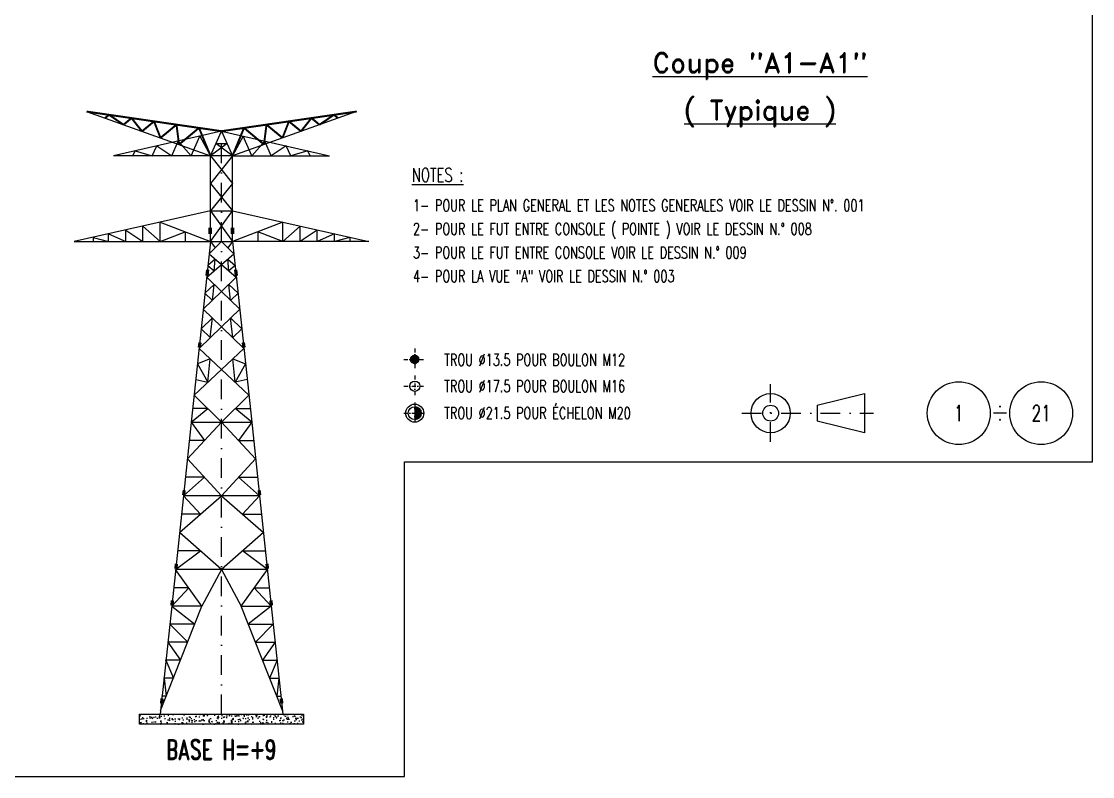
# Model space of a CAD drawing. Header units: feet. Extents: x 261 to 12426, y 75 to 8685.
# Drawn here: x 8340 to 12426, y 75 to 2954 of the extents above; entities that cross this region are included whole.
import ezdxf
from ezdxf.enums import TextEntityAlignment as Align

# ---------------------------------------------------------------- set-up
doc = ezdxf.new("R2010")
doc.units = ezdxf.units.FT
doc.header["$LTSCALE"] = 150
doc.header["$MEASUREMENT"] = 0
doc.linetypes.add('DASHDOT', pattern=[1, 0.5, -0.25, 0, -0.25])
doc.layers.get('0').update_dxf_attribs({"linetype": 'CONTINUOUS'})
for name, color, linetype in [('BOLLINI_1', 7, 'CONTINUOUS'), ('LM', 7, 'CONTINUOUS'), ('LS', 7, 'CONTINUOUS'), ('MZ', 6, 'DASHDOT'), ('NOTATION', 2, 'CONTINUOUS')]:
    doc.layers.add(name, color=color, linetype=linetype)
doc.styles.add('RD', font='ROMAND8.SHX', dxfattribs={"width": 0.7})
doc.styles.add('RQL', font='ROMANS8.SHX', dxfattribs={"width": 0.7})
doc.styles.add('RS', font='ROMANS8.shx', dxfattribs={"width": 0.7})

# ---------------------------------------------------------------- blocks, each defined once
blk = doc.blocks.new('xxx')
blk.add_circle((0, 0), 8)
at = {"color": 3, "style": 'RQL', "width": 0.7}
blk.add_attdef('POS', text='', height=4, dxfattribs=at).set_placement((0, 0), align=Align.MIDDLE)
at = {"style": 'RQL', "width": 0.7, "flags": 1}
for tag, p in [('POS1', (-0.39, -5.42)), ('TIPO', (-0.39, -8.66))]:
    blk.add_attdef(tag, p, '', height=2, dxfattribs=at)
blk = doc.blocks.new('12')
at = {"color": 0}
for p, q in [((-1, 0.06), (-0.06, 1)), ((-1, 0.01), (-0.01, 1)), ((-1, -0.03), (0.03, 1)), ((-1, -0.07), (0.07, 1)), ((0.09, -1), (-1, 0.09)), ((0.05, -1), (-1, 0.05)), ((0, -1), (-1, 0)), ((-0.99, 0.16), (-0.16, 0.99)), ((-0.99, 0.11), (-0.11, 0.99)), ((-0.99, -0.11), (0.11, 0.99)), ((-0.99, -0.15), (0.15, 0.99)), ((0.17, -0.99), (-0.99, 0.17)), ((0.13, -0.99), (-0.99, 0.13)), ((-0.98, 0.22), (-0.22, 0.98)), ((-0.98, -0.19), (0.19, 0.98)), ((0.21, -0.98), (-0.98, 0.21)), ((-0.97, -0.23), (0.23, 0.97)), ((0.24, -0.97), (-0.97, 0.24)), ((-0.96, 0.28), (-0.28, 0.96)), ((-0.96, -0.27), (0.27, 0.96)), ((0.28, -0.96), (-0.96, 0.28)), ((-0.95, -0.3), (0.3, 0.95)), ((0.31, -0.95), (-0.95, 0.31)), ((-0.94, 0.34), (-0.34, 0.94)), ((-0.94, -0.33), (0.33, 0.94)), ((0.35, -0.94), (-0.94, 0.35)), ((-0.93, -0.37), (0.37, 0.93)), ((0.38, -0.93), (-0.93, 0.38)), ((-0.92, -0.4), (0.4, 0.92)), ((-0.91, 0.42), (-0.42, 0.91)), ((0.41, -0.91), (-0.91, 0.41)), ((-0.9, -0.43), (0.43, 0.9)), ((0.44, -0.9), (-0.9, 0.44)), ((-0.89, -0.46), (0.46, 0.89)), ((0.47, -0.88), (-0.88, 0.47)), ((-0.87, -0.49), (0.49, 0.87)), ((0.5, -0.87), (-0.87, 0.5)), ((-0.86, 0.52), (-0.52, 0.86)), ((-0.86, -0.52), (0.52, 0.86)), ((0.53, -0.85), (-0.85, 0.53)), ((-0.84, -0.54), (0.54, 0.84)), ((0.55, -0.83), (-0.83, 0.55)), ((-0.82, -0.57), (0.57, 0.82)), ((0.58, -0.81), (-0.81, 0.58)), ((-0.8, -0.6), (0.6, 0.8)), ((0.61, -0.79), (-0.79, 0.61)), ((-0.78, -0.62), (0.62, 0.78)), ((0.63, -0.78), (-0.78, 0.63)), ((-0.76, -0.65), (0.65, 0.76)), ((0.66, -0.75), (-0.75, 0.66)), ((-0.74, -0.67), (0.67, 0.74)), ((0.68, -0.73), (-0.73, 0.68)), ((-0.72, -0.69), (0.69, 0.72)), ((0.7, -0.71), (-0.71, 0.7)), ((-0.7, -0.72), (0.72, 0.7)), ((0.73, -0.69), (-0.69, 0.73)), ((0.75, -0.67), (-0.67, 0.75)), ((-0.67, -0.74), (0.74, 0.67)), ((-0.65, -0.76), (0.76, 0.65)), ((0.77, -0.64), (-0.64, 0.77)), ((-0.63, -0.78), (0.78, 0.63)), ((0.79, -0.62), (-0.62, 0.79)), ((-0.6, -0.8), (0.8, 0.6)), ((0.81, -0.59), (-0.59, 0.81)), ((-0.57, -0.82), (0.82, 0.57)), ((0.83, -0.56), (-0.56, 0.83)), ((-0.55, -0.84), (0.84, 0.55)), ((0.84, -0.54), (-0.54, 0.84)), ((-0.52, -0.85), (0.85, 0.52)), ((0.86, -0.51), (-0.51, 0.86)), ((-0.49, -0.87), (0.87, 0.49)), ((0.88, -0.48), (-0.48, 0.88)), ((-0.46, -0.89), (0.89, 0.46)), ((0.89, -0.45), (-0.45, 0.89)), ((-0.43, -0.9), (0.9, 0.43)), ((0.91, -0.42), (-0.42, 0.91)), ((-0.4, -0.92), (0.92, 0.4)), ((0.92, -0.39), (-0.39, 0.92)), ((-0.37, -0.93), (0.93, 0.37)), ((0.93, -0.36), (-0.36, 0.93)), ((-0.34, -0.94), (0.94, 0.34)), ((0.95, -0.33), (-0.33, 0.95)), ((-0.3, -0.95), (0.95, 0.3)), ((0.96, -0.29), (-0.29, 0.96)), ((-0.27, -0.96), (0.96, 0.27)), ((0.97, -0.26), (-0.26, 0.97)), ((-0.23, -0.97), (0.97, 0.23)), ((0.98, -0.22), (-0.22, 0.98)), ((-0.2, -0.98), (0.98, 0.2)), ((0.98, -0.18), (-0.18, 0.98)), ((-0.16, -0.99), (0.99, 0.16)), ((0.99, -0.14), (-0.14, 0.99)), ((-0.12, -0.99), (0.99, 0.12)), ((0.99, -0.1), (-0.1, 0.99)), ((-0.08, -1), (1, 0.08)), ((1, -0.06), (-0.06, 1)), ((-0.04, -1), (1, 0.04)), ((1, -0.02), (-0.02, 1)), ((1, 0.02), (0.02, 1)), ((1, 0.07), (0.07, 1)), ((0.99, 0.12), (0.12, 0.99)), ((0.98, 0.17), (0.17, 0.98)), ((0.97, 0.23), (0.23, 0.97)), ((0.96, 0.29), (0.29, 0.96)), ((0.93, 0.36), (0.36, 0.93)), ((0.9, 0.44), (0.44, 0.9)), ((0.84, 0.55), (0.55, 0.84)), ((-0.04, -1), (-1, -0.04)), ((-0.09, -1), (-1, -0.09)), ((-0.14, -0.99), (-0.99, -0.14)), ((-0.2, -0.98), (-0.98, -0.2)), ((-0.25, -0.97), (-0.97, -0.25)), ((-0.32, -0.95), (-0.95, -0.32)), ((-0.39, -0.92), (-0.92, -0.39)), ((-0.48, -0.88), (-0.88, -0.48)), ((-0.6, -0.8), (-0.8, -0.6)), ((0.01, -1), (1, -0.01)), ((0.05, -1), (1, -0.05)), ((0.1, -0.99), (0.99, -0.1)), ((0.15, -0.99), (0.99, -0.15)), ((0.21, -0.98), (0.98, -0.21)), ((0.27, -0.96), (0.96, -0.27)), ((0.33, -0.94), (0.94, -0.33)), ((0.41, -0.91), (0.91, -0.41)), ((0.5, -0.87), (0.87, -0.5)), ((0.66, -0.75), (0.75, -0.66))]:
    blk.add_line(p, q, dxfattribs=at)
blk.add_circle((0, 0), 1)
blk = doc.blocks.new('16')
blk.add_circle((0, 0), 1)
blk = doc.blocks.new('20')
at = {"color": 0}
for p, q in [((0, 0.98), (0.02, 1)), ((0, 0.94), (0.06, 1)), ((1, -0.01), (0, 0.99)), ((0, 0.89), (0.1, 0.99)), ((0, 0.85), (0.14, 0.99)), ((0, 0.8), (0.18, 0.98)), ((0, 0.76), (0.22, 0.98)), ((0, 0.71), (0.25, 0.97)), ((0, 0.67), (0.29, 0.96)), ((1, -0.05), (0, 0.95)), ((0, 0.62), (0.32, 0.95)), ((0, 0.58), (0.36, 0.93)), ((0, 0.53), (0.39, 0.92)), ((0, 0.49), (0.42, 0.91)), ((1, -0.09), (0, 0.9)), ((0, 0.44), (0.45, 0.89)), ((0, 0.4), (0.48, 0.88)), ((0.99, -0.13), (0, 0.86)), ((0, 0.35), (0.51, 0.86)), ((0, 0.31), (0.54, 0.84)), ((0, 0.26), (0.56, 0.83)), ((0.99, -0.17), (0, 0.81)), ((0, 0.22), (0.59, 0.81)), ((0, 0.17), (0.61, 0.79)), ((0.98, -0.21), (0, 0.77)), ((0, 0.13), (0.64, 0.77)), ((0, 0.08), (0.66, 0.75)), ((0, 0.04), (0.69, 0.73)), ((0.97, -0.25), (0, 0.72)), ((0, -0.01), (0.71, 0.7)), ((0.96, -0.28), (0, 0.68)), ((0, -0.05), (0.73, 0.68)), ((0, -0.1), (0.75, 0.66)), ((0.95, -0.32), (0, 0.63)), ((0, -0.14), (0.77, 0.63)), ((0, -0.19), (0.79, 0.61)), ((0.94, -0.35), (0, 0.59)), ((0, -0.23), (0.81, 0.58)), ((0, -0.28), (0.83, 0.56)), ((0.92, -0.38), (0, 0.54)), ((0, -0.32), (0.85, 0.53)), ((0.91, -0.41), (0, 0.5)), ((0, -0.36), (0.87, 0.5)), ((0, -0.41), (0.88, 0.47)), ((0.9, -0.44), (0, 0.45)), ((0, -0.45), (0.9, 0.44)), ((0.88, -0.47), (0, 0.41)), ((0, -0.5), (0.91, 0.41)), ((0, -0.54), (0.92, 0.38)), ((0.87, -0.5), (0, 0.36)), ((0, -0.59), (0.94, 0.35)), ((0.85, -0.53), (0, 0.32)), ((0, -0.63), (0.95, 0.31)), ((0, -0.68), (0.96, 0.28)), ((0.83, -0.56), (0, 0.27)), ((0, -0.72), (0.97, 0.25)), ((0.81, -0.58), (0, 0.23)), ((0, -0.77), (0.98, 0.21)), ((0.79, -0.61), (0, 0.18)), ((0, -0.81), (0.99, 0.17)), ((0.77, -0.63), (0, 0.14)), ((0, -0.86), (0.99, 0.13)), ((0.75, -0.66), (0, 0.09)), ((0, -0.9), (1, 0.09)), ((0.73, -0.68), (0, 0.05)), ((0, -0.95), (1, 0.05)), ((0.71, -0.7), (0, 0.01)), ((0, -0.99), (1, 0.01)), ((1, 0.04), (0.04, 1)), ((1, 0.09), (0.09, 1)), ((0.99, 0.14), (0.14, 0.99)), ((0.98, 0.19), (0.19, 0.98)), ((0.97, 0.25), (0.25, 0.97)), ((0.95, 0.31), (0.31, 0.95)), ((0.92, 0.38), (0.38, 0.92)), ((0.88, 0.47), (0.47, 0.88)), ((0.81, 0.59), (0.59, 0.81)), ((0.69, -0.73), (0, -0.04)), ((0.66, -0.75), (0, -0.08)), ((0.64, -0.77), (0, -0.13)), ((0.61, -0.79), (0, -0.17)), ((0.59, -0.81), (0, -0.22)), ((0.56, -0.83), (0, -0.26)), ((0.54, -0.84), (0, -0.31)), ((0.51, -0.86), (0, -0.35)), ((0.48, -0.88), (0, -0.4)), ((0.45, -0.89), (0, -0.44)), ((0.42, -0.91), (0, -0.49)), ((0.39, -0.92), (0, -0.53)), ((0.36, -0.93), (0, -0.58)), ((0.32, -0.95), (0, -0.62)), ((0.29, -0.96), (0, -0.67)), ((0.25, -0.97), (0, -0.71)), ((0.22, -0.98), (0, -0.76)), ((0.18, -0.98), (0, -0.8)), ((0.14, -0.99), (0, -0.85)), ((0.1, -0.99), (0, -0.89)), ((0.04, -1), (1, -0.04)), ((0.09, -1), (1, -0.09)), ((0.14, -0.99), (0.99, -0.14)), ((0.19, -0.98), (0.98, -0.19)), ((0.25, -0.97), (0.97, -0.25)), ((0.31, -0.95), (0.95, -0.31)), ((0.38, -0.92), (0.92, -0.38)), ((0.47, -0.88), (0.88, -0.47)), ((0.59, -0.81), (0.81, -0.59))]:
    blk.add_line(p, q, dxfattribs=at)
blk.add_line((0, 1), (0, -1))
blk.add_circle((0, 0), 1)

msp = doc.modelspace()

# ---------------------------------------------------------------- hatches: boundary and pattern name
at = {"layer": 'LS'}
h = msp.add_hatch(dxfattribs=at)
h.set_pattern_fill('AR-CONC', color=3, scale=5.265057, style=0)
h.set_pattern_definition([(50, (-7577.186, -3015.81), (37.764156, -3.303936), [3.94879, -43.43672]), (355, (-7577.186, -3015.81), (-7.30534, 39.60334), [3.15903, -34.749375]), (100.4514, (-7574.04, -3016.086), (30.45885, 36.29938), [3.35596, -36.91553]), (46.1842, (-7577.186, -3005.28), (56.19085, -8.71467), [5.92319, -65.15508]), (96.6356, (-7572.504, -3006.007), (49.21052, 51.28786), [5.03394, -55.37329]), (351.1842, (-7577.186, -3005.28), (49.21048, 51.2879), [4.73855, -52.12406]), (21, (-7571.92, -3007.914), (31.427495, -21.198113), [3.94879, -43.43672]), (326, (-7571.92, -3007.914), (12.81069, 38.17956), [3.15903, -34.749375]), (71.4514, (-7569.302, -3009.68), (44.2382, 16.981414), [3.35596, -36.91553]), (37.5, (-7577.186, -3015.811), (0.640223, 17.527051), [0, -34.32817, 0, -35.27588, 0, -34.881001]), (7.5, (-7577.186, -3015.811), (13.85076, 20.766), [0, -20.112517, 0, -33.538412, 0, -13.294268]), (327.5, (-7588.928, -3015.811), (28.106055, -1.187527), [0, -13.162642, 0, -41.067443, 0, -54.493338]), (317.5, (-7594.193, -3015.81), (30.705083, 5.270584), [0, -17.111435, 0, -27.272994, 0, -38.698168])])
h.paths.add_polyline_path([(9415.938, 312.897), (8789.815, 312.897), (8789.815, 274.519), (9415.938, 274.519)])

# ---------------------------------------------------------------- linework, layer by layer
at = {"color": 0}
for p, q in [((11375.795, 1490.683), (11556.123, 1535.683)), ((11556.123, 1535.683), (11556.123, 1385.683)), ((11375.795, 1490.683), (11375.795, 1430.683)), ((11556.123, 1385.683), (11375.795, 1430.683))]:
    msp.add_line(p, q, dxfattribs=at)
for radius in [75, 30]:
    msp.add_circle((11197.841, 1460.683), radius, dxfattribs=at)
at = {"layer": 'LS', "color": 6}
for p, q in [((9060.756, 2442.288), (9102.876, 2535.888)), ((9102.876, 2535.888), (9144.996, 2442.288)), ((8938.139, 2498.447), (8986.811, 2442.287)), ((9267.61, 2498.447), (9218.938, 2442.287)), ((9123.934, 2489.087), (9060.754, 2442.287)), ((9144.994, 2442.287), (9081.814, 2489.087)), ((9081.814, 2489.087), (9123.934, 2489.087)), ((9060.756, 2114.689), (9060.756, 2442.288)), ((9060.756, 2442.288), (9144.996, 2336.988)), ((9144.996, 2442.288), (9060.756, 2336.988)), ((9144.996, 2442.288), (9060.756, 2442.288)), ((9144.996, 2114.689), (9144.996, 2442.288)), ((9144.996, 2336.988), (9060.756, 2231.689)), ((9060.756, 2336.988), (9144.996, 2231.689)), ((9060.752, 2231.689), (8541.274, 2114.689)), ((9060.756, 2231.689), (9144.996, 2231.689)), ((9060.756, 2231.689), (9144.996, 2114.689)), ((9060.756, 2114.689), (9144.996, 2231.689)), ((9144.996, 2231.689), (9664.474, 2114.689)), ((8803.353, 2173.716), (8868.873, 2114.689)), ((8803.353, 2114.689), (8803.353, 2173.716)), ((8868.873, 2114.689), (8868.873, 2188.473)), ((8868.873, 2188.473), (9060.752, 2114.689)), ((9056.183, 2144.393), (9056.183, 2167.429)), ((9065.329, 2144.393), (9065.329, 2167.429)), ((9140.423, 2144.393), (9140.423, 2167.429)), ((9336.875, 2188.473), (9144.996, 2114.689)), ((9149.569, 2144.393), (9149.569, 2167.429)), ((9336.875, 2114.689), (9336.875, 2188.473)), ((9402.395, 2173.716), (9336.875, 2114.689)), ((9402.395, 2114.689), (9402.395, 2173.716)), ((8613.814, 2131.027), (8672.314, 2114.689)), ((8613.814, 2131.027), (8613.814, 2114.689)), ((8672.314, 2144.203), (8737.834, 2114.689)), ((8672.314, 2114.689), (8672.314, 2144.203)), ((8737.834, 2158.959), (8803.353, 2114.689)), ((8737.834, 2114.689), (8737.834, 2158.959)), ((8868.873, 2114.689), (8964.813, 2151.581)), ((8964.813, 2151.581), (8964.813, 2114.689)), ((9336.875, 2114.689), (9240.936, 2151.581)), ((9240.936, 2151.581), (9240.936, 2114.689)), ((9467.915, 2158.959), (9402.395, 2114.689)), ((9467.915, 2114.689), (9467.915, 2158.959)), ((9533.435, 2144.203), (9467.915, 2114.689)), ((9533.435, 2114.689), (9533.435, 2144.203)), ((9591.934, 2131.027), (9533.435, 2114.689)), ((9591.934, 2131.027), (9591.934, 2114.689)), ((8541.274, 2114.689), (9060.752, 2114.689)), ((9060.756, 2114.689), (8988.774, 1438.057)), ((9055.778, 2067.889), (9102.876, 2114.689)), ((9060.756, 2114.689), (9144.996, 2114.689)), ((9060.756, 2114.689), (9144.996, 2114.689)), ((9060.756, 2114.689), (9079.327, 2091.289)), ((9149.975, 2067.889), (9102.876, 2114.689)), ((9144.996, 2114.689), (9126.426, 2091.289)), ((9144.996, 2114.689), (9216.978, 1438.057)), ((9664.474, 2114.689), (9144.996, 2114.689)), ((9079.327, 2047.688), (9051.048, 2023.43)), ((9055.778, 2067.889), (9102.876, 2027.487)), ((9074.597, 2003.228), (9079.327, 2047.688)), ((9102.876, 2027.487), (9149.975, 2067.889)), ((9131.155, 2003.228), (9126.426, 2047.688)), ((9126.426, 2047.688), (9154.705, 2023.43)), ((9045.615, 2007.749), (9043.726, 1985.314)), ((9046.318, 1978.97), (9102.876, 2027.487)), ((9051.048, 2023.43), (9074.597, 2003.228)), ((9053.061, 2006.957), (9051.172, 1984.522)), ((9102.876, 2027.487), (9159.434, 1978.97)), ((9154.705, 2023.43), (9131.155, 2003.228)), ((9152.692, 2006.957), (9154.581, 1984.522)), ((9160.138, 2007.749), (9162.027, 1985.314)), ((9102.876, 1924.377), (9046.318, 1978.97)), ((9102.876, 1924.377), (9159.434, 1978.97)), ((9033.374, 1857.29), (9102.876, 1924.377)), ((9074.597, 1951.674), (9039.846, 1918.13)), ((9068.125, 1890.834), (9074.597, 1951.674)), ((9172.379, 1857.29), (9102.876, 1924.377)), ((9137.628, 1890.834), (9131.155, 1951.674)), ((9131.155, 1951.674), (9165.907, 1918.13)), ((9039.846, 1918.13), (9068.125, 1890.834)), ((9165.907, 1918.13), (9137.628, 1890.834)), ((9033.374, 1857.29), (9102.876, 1790.11)), ((9172.379, 1857.29), (9102.876, 1790.11)), ((9068.125, 1823.7), (9025.408, 1782.411)), ((9060.159, 1748.821), (9068.125, 1823.7)), ((9145.594, 1748.821), (9137.628, 1823.7)), ((9137.628, 1823.7), (9180.345, 1782.411)), ((9102.876, 1790.11), (9017.442, 1707.531)), ((9025.408, 1782.411), (9060.159, 1748.821)), ((9102.876, 1790.11), (9188.311, 1707.531)), ((9180.345, 1782.411), (9145.594, 1748.821)), ((9016.073, 1730.054), (9014.184, 1712.3)), ((9023.519, 1729.262), (9021.63, 1711.508)), ((9182.234, 1729.262), (9184.123, 1711.508)), ((9189.68, 1730.054), (9191.569, 1712.3)), ((9102.876, 1627.475), (9017.442, 1707.531)), ((9102.876, 1627.475), (9188.311, 1707.531)), ((9060.159, 1667.503), (9011.135, 1648.251)), ((9011.135, 1648.251), (9050.699, 1578.583)), ((9050.699, 1578.583), (9060.159, 1667.503)), ((9155.053, 1578.583), (9145.594, 1667.503)), ((9145.594, 1667.503), (9194.617, 1648.251)), ((9194.617, 1648.251), (9155.053, 1578.583)), ((8998.523, 1529.692), (9102.876, 1627.475)), ((9207.23, 1529.692), (9102.876, 1627.475)), ((9004.829, 1588.971), (9050.699, 1578.583)), ((9200.924, 1588.971), (9155.053, 1578.583)), ((8998.523, 1529.692), (9102.876, 1426.732)), ((9102.876, 1426.732), (9207.23, 1529.692)), ((8987.57, 1426.732), (9050.699, 1478.212)), ((9050.699, 1478.212), (8993.046, 1478.212)), ((9218.183, 1426.732), (9155.053, 1478.212)), ((9155.053, 1478.212), (9212.706, 1478.212)), ((8988.774, 1438.057), (8958.986, 1158.051)), ((9216.978, 1438.057), (9246.766, 1158.051)), ((8972.633, 1286.333), (9102.876, 1426.732)), ((8987.57, 1426.732), (9218.183, 1426.732)), ((8987.57, 1426.732), (9037.755, 1356.532)), ((9102.876, 1426.732), (9233.119, 1286.333)), ((9218.183, 1426.732), (9167.998, 1356.532)), ((9037.755, 1356.532), (8980.101, 1356.532)), ((9167.998, 1356.532), (9225.651, 1356.532)), ((9102.876, 1145.933), (8972.633, 1286.333)), ((9102.876, 1145.933), (9233.119, 1286.333)), ((8957.697, 1145.933), (9037.755, 1216.133)), ((9037.755, 1216.133), (8965.165, 1216.133)), ((9248.055, 1145.933), (9167.998, 1216.133)), ((9167.998, 1216.133), (9240.587, 1216.133)), ((8958.986, 1158.051), (8914.178, 736.852)), ((8942.761, 1005.534), (9102.876, 1145.933)), ((8956.166, 1166.928), (8954.277, 1149.173)), ((9248.055, 1145.933), (8957.697, 1145.933)), ((8957.697, 1145.933), (9022.819, 1075.733)), ((8963.612, 1166.136), (8961.723, 1148.381)), ((9102.876, 1145.933), (9262.991, 1005.534)), ((9248.055, 1145.933), (9182.934, 1075.733)), ((9242.141, 1166.136), (9244.03, 1148.381)), ((9246.766, 1158.051), (9291.575, 736.852)), ((9249.587, 1166.928), (9251.476, 1149.173)), ((9022.819, 1075.733), (8950.229, 1075.733)), ((9182.934, 1075.733), (9255.523, 1075.733)), ((9102.876, 865.134), (8942.761, 1005.534)), ((9262.991, 1005.534), (9102.876, 865.134)), ((8927.825, 865.134), (9022.819, 935.334)), ((9022.819, 935.334), (8935.293, 935.334)), ((9277.927, 865.134), (9182.934, 935.334)), ((9182.934, 935.334), (9270.459, 935.334)), ((8926.293, 886.129), (8924.405, 868.375)), ((9277.927, 865.134), (8927.825, 865.134)), ((9028.196, 724.735), (8927.825, 865.134)), ((8933.739, 885.337), (8931.851, 867.582)), ((9102.876, 865.134), (9028.196, 724.735)), ((9102.876, 865.134), (9177.557, 724.735)), ((9177.557, 724.735), (9277.927, 865.134)), ((9272.013, 885.337), (9273.902, 867.582)), ((9279.459, 886.129), (9281.348, 868.375)), ((8912.889, 724.735), (8978.01, 794.935)), ((8978.01, 794.935), (8920.357, 794.935)), ((9292.864, 724.735), (9227.742, 794.935)), ((9227.742, 794.935), (9285.396, 794.935)), ((8914.178, 736.852), (8869.076, 312.897)), ((8911.357, 745.73), (8909.469, 727.975)), ((8918.803, 744.938), (8916.915, 727.183)), ((9286.949, 744.938), (9288.838, 727.183)), ((9291.575, 736.852), (9336.676, 312.897)), ((9294.395, 745.73), (9296.284, 727.975)), ((8870.57, 326.936), (9028.196, 724.735)), ((9028.196, 724.735), (8912.889, 724.735)), ((8912.889, 724.735), (9000.998, 656.095)), ((9335.183, 326.936), (9177.557, 724.735)), ((9177.557, 724.735), (9292.864, 724.735)), ((9292.864, 724.735), (9204.755, 656.095)), ((9000.998, 656.095), (8905.587, 656.095)), ((8905.587, 656.095), (8973.799, 587.455)), ((9204.755, 656.095), (9300.166, 656.095)), ((9300.166, 656.095), (9231.953, 587.455)), ((8973.799, 587.455), (8898.285, 587.455)), ((8898.285, 587.455), (8946.601, 518.816)), ((9231.953, 587.455), (9307.468, 587.455)), ((9307.468, 587.455), (9259.151, 518.816)), ((8946.601, 518.816), (8890.983, 518.816)), ((8890.983, 518.816), (8919.403, 450.176)), ((9259.151, 518.816), (9314.77, 518.816)), ((9314.77, 518.816), (9286.35, 450.176)), ((8919.403, 450.176), (8883.681, 450.176)), ((8883.681, 450.176), (8892.205, 381.536)), ((9286.35, 450.176), (9322.072, 450.176)), ((9322.072, 450.176), (9313.548, 381.536)), ((8871.628, 372.276), (8869.739, 354.522)), ((8892.205, 381.536), (8876.378, 381.536)), ((8879.074, 371.484), (8877.185, 353.73)), ((9313.548, 381.536), (9329.374, 381.536)), ((9326.678, 371.484), (9328.567, 353.73)), ((9334.124, 372.276), (9336.013, 354.522))]:
    msp.add_line(p, q, dxfattribs=at)
at = {"layer": 'LS', "color": 0}
msp.add_line((12097.881, 1460.683), (12047.38, 1460.683), dxfattribs=at)
at = {"layer": 'LS', "color": 8}
msp.add_lwpolyline([(260.882, 8685), (260.882, 75), (9800.882, 75), (9800.882, 1275), (12425.882, 1275), (12425.882, 8685), (260.882, 8685)], close=True, dxfattribs=at)
at = {"layer": 'LS', "color": 3, "const_width": 7.5}
for points in [[(9102.876, 2535.888), (8588.078, 2610.767)], [(8673.876, 2598.287), (8658.609, 2585.626)], [(8729.143, 2560.486), (8673.876, 2598.287)], [(8759.676, 2585.807), (8729.143, 2560.486)], [(8799.676, 2535.345), (8759.676, 2585.807)], [(8845.475, 2573.327), (8799.676, 2535.345)], [(8870.209, 2510.205), (8845.475, 2573.327)], [(9102.876, 2535.888), (9617.674, 2610.767)], [(9335.54, 2510.205), (9360.273, 2573.327)], [(9360.273, 2573.327), (9406.073, 2535.345)], [(9406.073, 2535.345), (9446.073, 2585.807)], [(9446.073, 2585.807), (9476.606, 2560.486)], [(9476.606, 2560.486), (9531.872, 2598.287)], [(9531.872, 2598.287), (9547.139, 2585.626)], [(8931.275, 2560.847), (8870.209, 2510.205)], [(8940.742, 2485.064), (8931.275, 2560.847)], [(9017.075, 2548.367), (8940.742, 2485.064)], [(9060.754, 2442.287), (9017.075, 2548.367)], [(9144.994, 2442.287), (9188.674, 2548.367)], [(9188.674, 2548.367), (9265.006, 2485.064)], [(9265.006, 2485.064), (9274.474, 2560.847)], [(9274.474, 2560.847), (9335.54, 2510.205)]]:
    msp.add_lwpolyline(points, dxfattribs=at)
at = {"layer": 'LS', "color": 6}
for points in [[(8588.078, 2610.767), (9060.756, 2442.288)], [(9617.674, 2610.767), (9144.996, 2442.288)], [(9102.872, 2535.888), (8691.034, 2442.288)], [(9102.876, 2535.888), (9514.715, 2442.288)], [(8912.867, 2442.287), (8938.139, 2498.447)], [(8986.811, 2442.287), (8938.139, 2498.447)], [(8986.811, 2442.287), (9020.507, 2517.167)], [(9020.507, 2517.167), (9060.754, 2442.287)], [(9185.242, 2517.167), (9144.994, 2442.287)], [(9218.938, 2442.287), (9185.242, 2517.167)], [(9218.938, 2442.287), (9267.61, 2498.447)], [(9292.881, 2442.287), (9267.61, 2498.447)], [(8764.98, 2442.287), (8773.404, 2461.007)], [(8773.404, 2461.007), (8838.923, 2442.287)], [(8838.923, 2442.287), (8855.771, 2479.727)], [(8855.771, 2479.727), (8912.867, 2442.287)], [(9349.977, 2479.727), (9292.881, 2442.287)], [(9366.825, 2442.287), (9349.977, 2479.727)], [(9432.345, 2461.007), (9366.825, 2442.287)], [(9440.769, 2442.287), (9432.345, 2461.007)], [(9060.752, 2442.288), (8691.034, 2442.288)], [(9144.996, 2442.288), (9514.715, 2442.288)]]:
    msp.add_lwpolyline(points, dxfattribs=at)
at = {"layer": 'LS', "color": 0, "const_width": 3.375}
for points in [[(12070.568, 1485.934, 1), (12074.693, 1485.934, 1)], [(12070.568, 1435.433, 1), (12074.693, 1435.433, 1)]]:
    msp.add_lwpolyline(points, format="xyb", close=True, dxfattribs=at)
at = {"layer": 'LS', "color": 3}
msp.add_lwpolyline([(8789.815, 312.897), (9415.938, 312.897), (9415.938, 274.519), (8789.815, 274.519)], close=True, dxfattribs=at)
at = {"layer": 'LS', "color": 0}
msp.add_circle((9840, 1460.683), 34.451, dxfattribs=at)
at = {"layer": 'LS', "color": 6}
for p in [(8890.983, 518.816), (9314.77, 518.816), (8883.681, 450.176), (9322.072, 450.176), (8876.378, 381.536), (9329.374, 381.536)]:
    msp.add_point(p, dxfattribs=at)
at = {"layer": 'MZ'}
for p, q in [((9102.874, 312.897), (9102.874, 2535.887)), ((11197.841, 1350.728), (11197.841, 1570.638)), ((11087.886, 1460.683), (11590.019, 1460.683))]:
    msp.add_line(p, q, dxfattribs=at)
at = {"layer": 'MZ', "ltscale": 0.2}
for p, q in [((9840, 1707.067), (9840, 1624.779)), ((9798.856, 1665.923), (9881.144, 1665.923)), ((9840, 1604.447), (9840, 1522.159)), ((9840, 1604.447), (9840, 1522.159)), ((9798.856, 1563.303), (9881.144, 1563.303)), ((9798.856, 1563.303), (9881.144, 1563.303)), ((9840, 1501.827), (9840, 1419.539)), ((9798.856, 1460.683), (9881.144, 1460.683))]:
    msp.add_line(p, q, dxfattribs=at)

# ---------------------------------------------------------------- block references
at = {"layer": 'BOLLINI_1', "xscale": 14.99850000000172, "yscale": 14.99850000000172, "zscale": 14.99850000000172}
for p, values in [((11915.458, 1460.683), {'POS': '1'}), ((12229.803, 1460.683), {'POS': '21'})]:
    msp.add_blockref('xxx', p, dxfattribs=at).add_auto_attribs(values)
at = {"layer": 'LM'}
for name, p, xscale, yscale, zscale, rotation in [('12', (9840, 1665.923), 15.59999999961197, 15.59999999961197, 15.59999999961197, 344.7569620653314), ('16', (9840, 1563.303), 19.50000000010234, 19.50000000010234, 19.50000000010234, 280.755082505952)]:
    msp.add_blockref(name, p, dxfattribs=dict(at, xscale=xscale, yscale=yscale, zscale=zscale, rotation=rotation))
at = {"layer": 'LM', "xscale": 24.67500000027937, "yscale": 24.67500000027937, "zscale": 24.67500000027937}
msp.add_blockref('20', (9840, 1460.683), dxfattribs=at)

# ---------------------------------------------------------------- texts
at = {"layer": 'LM', "style": 'RS', "width": 0.7}
for s, p in [('1- POUR LE PLAN GENERAL ET LES NOTES GENERALES VOIR LE DESSIN N%%D. 001', (9833.355, 2230.53)), ('2- POUR LE FUT ENTRE CONSOLE ( POINTE ) VOIR LE DESSIN N.° 008', (9833.355, 2140.53)), ('3- POUR LE FUT ENTRE CONSOLE VOIR LE DESSIN N.° 009', (9833.355, 2050.53)), ('4- POUR LA VUE "A" VOIR LE DESSIN N.° 003', (9833.355, 1960.53))]:
    msp.add_text(s, height=45, dxfattribs=at).set_placement(p)
at = {"layer": 'LM', "linetype": 'ByBlock', "style": 'RS', "width": 0.7}
for s, p in [('TROU %%C13.5 POUR BOULON M12', (9952.709, 1641.502)), ('TROU %%C17.5 POUR BOULON M16', (9952.738, 1541.166)), ('TROU %%C21.5 POUR ÉCHELON M20', (9952.719, 1438.546))]:
    msp.add_text(s, height=45, dxfattribs=at).set_placement(p)
at = {"layer": 'LS', "color": 3, "style": 'RD'}
for s, p in [('%%UCoupe "A1-A1"', (11156.792, 2784.269, -2509.509)), ('%%U( Typique )', (11156.792, 2611.172, -2509.509))]:
    msp.add_text(s, height=75, dxfattribs=at).set_placement(p, align=Align.MIDDLE)
at = {"layer": 'LS', "color": 3, "insert": (9102.32, 178.195), "char_height": 75, "attachment_point": 5, "style": 'RD'}
msp.add_mtext('BASE H=+9', dxfattribs=at)
msp.add_mtext('BASE H=+9', dxfattribs=at)
at = {"layer": 'NOTATION', "color": 7, "style": 'RS', "width": 0.7}
msp.add_text('%%uNOTES :', height=52.5, dxfattribs=at).set_placement((9828.739, 2342.881))

doc.saveas('drawing.dxf')
